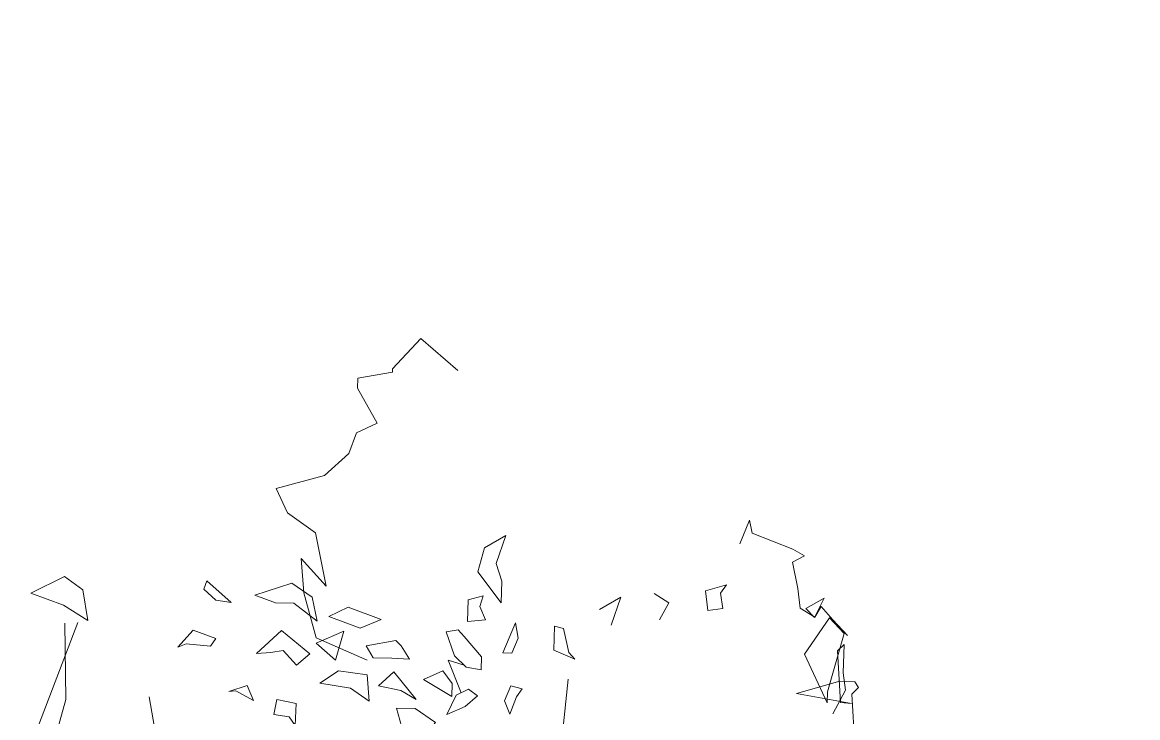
# Model space of a CAD drawing. Extents: x 604418 to 606014, y 1310869 to 1312555.
# Drawn here: x 605667.58 to 605673.25, y 1311080.96 to 1311084.5 of the extents above; entities that cross this region are included whole.
import ezdxf

# ---------------------------------------------------------------- set-up
doc = ezdxf.new("R2010")
doc.units = 0
doc.header["$MEASUREMENT"] = 0
doc.linetypes.add('SUBTERRANEO', pattern=[4.7625, 3.175, -1.5875])
doc.layers.get('0').update_dxf_attribs({"color": 10})
doc.layers.add('0.CARTOGRAFIA', color=8, linetype='Continuous')
doc.layers.add('VPORTS', color=7, linetype='Continuous')
doc.linetypes.add('RAYAXXX', pattern='A,0.8,["XXX",Standard,S=0.08,R=0,X=0,Y=-0.04],-0.22', length=1.02)

# ---------------------------------------------------------------- blocks, each defined once
blk = doc.blocks.new('mmmm')
at = {"color": 57, "lineweight": 5}
for points in [[(579173.696, 1339733.3452), (579173.5906, 1339733.3982), (579173.5139, 1339733.3848), (579173.3887, 1339733.3855), (579173.4184, 1339733.3573), (579173.6448, 1339733.3769), (579173.6477, 1339733.426), (579173.6108, 1339733.1818), (579173.5517, 1339733.3721), (579173.5517, 1339733.4382), (579173.577, 1339733.4539), (579173.6067, 1339733.4257), (579173.8332, 1339733.4453)], [(579172.9588, 1339732.9146), (579172.8534, 1339732.9544), (579172.9108, 1339732.9678), (579172.9756, 1339733.1482), (579173.0044, 1339733.2011), (579173.0331, 1339733.1482), (579173.148, 1339733.1748), (579173.2344, 1339733.188), (579173.2726, 1339733.2541), (579173.2247, 1339733.2807), (579173.2821, 1339733.3337), (579173.3493, 1339733.4001)], [(579173.3038, 1339732.5702), (579173.2271, 1339732.61), (579173.1886, 1339732.5436)], [(579173.3325, 1339732.358), (579173.2078, 1339732.3978), (579173.2653, 1339732.3051)], [(579173.6246, 1339731.9754), (579173.6122, 1339731.9242)], [(579173.6246, 1339731.9754), (579173.6602, 1339731.9509)], [(579173.7369, 1339731.9242), (579173.6602, 1339731.9509)], [(579173.6122, 1339731.9242), (579173.6794, 1339731.8979)], [(579173.6794, 1339731.8979), (579173.7369, 1339731.9242)], [(579173.6315, 1339731.7387), (579173.6602, 1339731.7785)], [(579173.6602, 1339731.7785), (579173.7082, 1339731.7255)], [(579173.5271, 1339731.7161), (579173.5068, 1339731.646)], [(579173.6489, 1339731.7066), (579173.5068, 1339731.646)], [(579173.6602, 1339731.6857), (579173.6315, 1339731.7387)], [(579173.7082, 1339731.7255), (579173.7464, 1339731.646)], [(579172.231, 1339731.6519), (579172.0949, 1339731.4856), (579172.231, 1339731.3647), (579172.2461, 1339731.3647), (579172.2764, 1339731.2135), (579172.3218, 1339731.2135), (579172.473, 1339731.3042), (579172.5183, 1339731.2135), (579172.6091, 1339731.1833), (579172.7095, 1339731.0784), (579172.7729, 1339730.8669), (579172.8787, 1339730.9198), (579172.9633, 1339731.0466), (579173.196, 1339731.0995), (579173.0778, 1339730.9868), (579173.229, 1339731.0019), (579173.4256, 1339731.0624), (579173.5163, 1339731.2891)], [(579173.7464, 1339731.646), (579173.6602, 1339731.6857)]]:
    blk.add_lwpolyline(points, dxfattribs=at)
for points in [[(579173.6003, 1339733.3186), (579173.648, 1339733.3186), (579173.4372, 1339733.2127), (579173.2743, 1339733.3186), (579173.3415, 1339733.3848)], [(579173.2743, 1339733.2525), (579173.1882, 1339733.292), (579173.2361, 1339733.2127)], [(579173.2463, 1339732.8485), (579173.1791, 1339732.8353), (579173.1406, 1339732.8616), (579173.1696, 1339732.7689), (579173.2558, 1339732.7823)], [(579173.344, 1339732.1098), (579173.4494, 1339732.1098), (579173.4876, 1339732.2025), (579173.4589, 1339732.1762), (579173.3534, 1339732.1496)], [(579173.4686, 1339731.8845), (579173.4686, 1339731.9242), (579173.4014, 1339731.9509), (579173.3345, 1339731.9374)], [(579172.951, 1339731.8845), (579173.0085, 1339731.7917), (579173.1139, 1339731.7653), (579173.248, 1339731.8713), (579173.1524, 1339731.8713), (579173.0757, 1339731.8447)], [(579173.2673, 1339731.7785), (579173.2193, 1339731.7917), (579173.2385, 1339731.7255), (579173.3345, 1339731.7255), (579173.3247, 1339731.8051)], [(579173.3822, 1339731.6328), (579173.4876, 1339731.6726), (579173.5355, 1339731.7255), (579173.5453, 1339731.7917), (579173.4876, 1339731.7917), (579173.4014, 1339731.7124), (579173.3727, 1339731.6857)], [(579173.554, 1339731.6236), (579173.5953, 1339731.5388), (579173.6663, 1339731.6665), (579173.6098, 1339731.6654)], [(579173.8028, 1339731.4488), (579173.8211, 1339731.5032), (579173.8489, 1339731.5445), (579173.7826, 1339731.5971), (579173.724, 1339731.5056), (579173.7246, 1339731.4245)], [(579173.5651, 1339731.4074), (579173.6291, 1339731.3414), (579173.6464, 1339731.4407), (579173.6833, 1339731.5092)], [(579173.5078, 1339731.4759), (579173.4492, 1339731.4364), (579173.4272, 1339731.4132), (579173.4536, 1339731.2831), (579173.5065, 1339731.3159), (579173.5057, 1339731.3971)], [(579173.3763, 1339731.2543), (579173.3356, 1339731.345), (579173.2864, 1339731.1986), (579173.3297, 1339731.1157)], [(579173.6977, 1339731.3023), (579173.5817, 1339731.2906), (579173.5673, 1339731.164), (579173.6244, 1339731.0842), (579173.6419, 1339731.2198)], [(579173.3917, 1339731.1827), (579173.4491, 1339731.0622), (579173.5204, 1339731.1495)], [(579173.2458, 1339731.0396), (579173.1872, 1339730.9481), (579173.2449, 1339730.7872), (579173.2754, 1339730.8779), (579173.2746, 1339730.959), (579173.352, 1339731.0645)], [(579173.3972, 1339730.9078), (579173.5015, 1339730.8019), (579173.4948, 1339730.8647), (579173.4848, 1339730.9187), (579173.547, 1339730.9787), (579173.4963, 1339731.0363)], [(579173.7758, 1339730.9524), (579173.8131, 1339730.9805), (579173.7159, 1339730.9826), (579173.7012, 1339730.8966), (579173.7669, 1339730.8845)], [(579173.6682, 1339730.7156), (579173.6715, 1339730.6841), (579173.6427, 1339730.7647), (579173.7081, 1339730.7931)], [(579173.1872, 1339730.5739), (579173.2249, 1339730.5612), (579173.2715, 1339730.6164), (579173.2801, 1339730.6842)], [(579173.4404, 1339730.6203), (579173.4069, 1339730.5204), (579173.4826, 1339730.4546), (579173.4668, 1339730.4902), (579173.4751, 1339730.5986)], [(579173.1866, 1339729.9475), (579173.2628, 1339729.8003), (579173.3116, 1339729.9457), (579173.3766, 1339730.0554), (579173.242, 1339730.0297)]]:
    blk.add_lwpolyline(points, close=True, dxfattribs=at)
at = {"color": 32, "lineweight": 5}
for points in [[(579174.4876, 1339732.1133), (579174.2046, 1339732.1447), (579173.9845, 1339732.1447), (579173.5756, 1339732.1762)], [(579175.096, 1339730.5979), (579175.0625, 1339730.5886), (579174.7974, 1339730.4044), (579174.759, 1339730.2955), (579174.2423, 1339730.0777), (579173.9568, 1339729.9118), (579173.7275, 1339729.9672), (579173.3919, 1339729.9542)], [(579175.0871, 1339730.5224), (579174.7084, 1339730.2467), (579173.8957, 1339729.8333), (579173.3865, 1339730.0119)], [(579174.7974, 1339730.4044), (579174.5149, 1339730.3599), (579174.3126, 1339730.3531), (579174.065, 1339730.4072), (579173.7058, 1339730.3339)]]:
    blk.add_lwpolyline(points, dxfattribs=at)

msp = doc.modelspace()

# ---------------------------------------------------------------- linework, layer by layer
at = {"color": 7, "linetype": 'SUBTERRANEO'}
for centre, radius, start, end in [((607666.5497, 1312409.1606), 2370.634, 211.4271084, 214.7036267), ((607550.6501, 1312331.3874), 2239.8813, 211.2750386, 214.7514288)]:
    msp.add_arc(centre, radius, start, end, dxfattribs=at)
at = {"color": 32}
for centre in [(607554.0407, 1312334.0046), (607547.3382, 1312328.4228)]:
    msp.add_arc(centre, 2239.8813, 211.2750386, 214.7514288, dxfattribs=at)
at = {"layer": 'VPORTS', "color": 251, "linetype": 'RAYAXXX', "ltscale": 10}
msp.add_arc((607542.2288, 1312325.2078), 2239.8813, 211.5963671, 214.7514288, dxfattribs=at)

# ---------------------------------------------------------------- block references
at = {"layer": '0.CARTOGRAFIA', "color": 7, "linetype": 'Continuous', "xscale": 1.15518419973696, "yscale": 1.15518419973696, "zscale": 1.15518419973696, "rotation": 268.400513415946}
msp.add_blockref('mmmm', (-922689.0357, 2023071.3456), dxfattribs=at)

doc.saveas('drawing.dxf')
